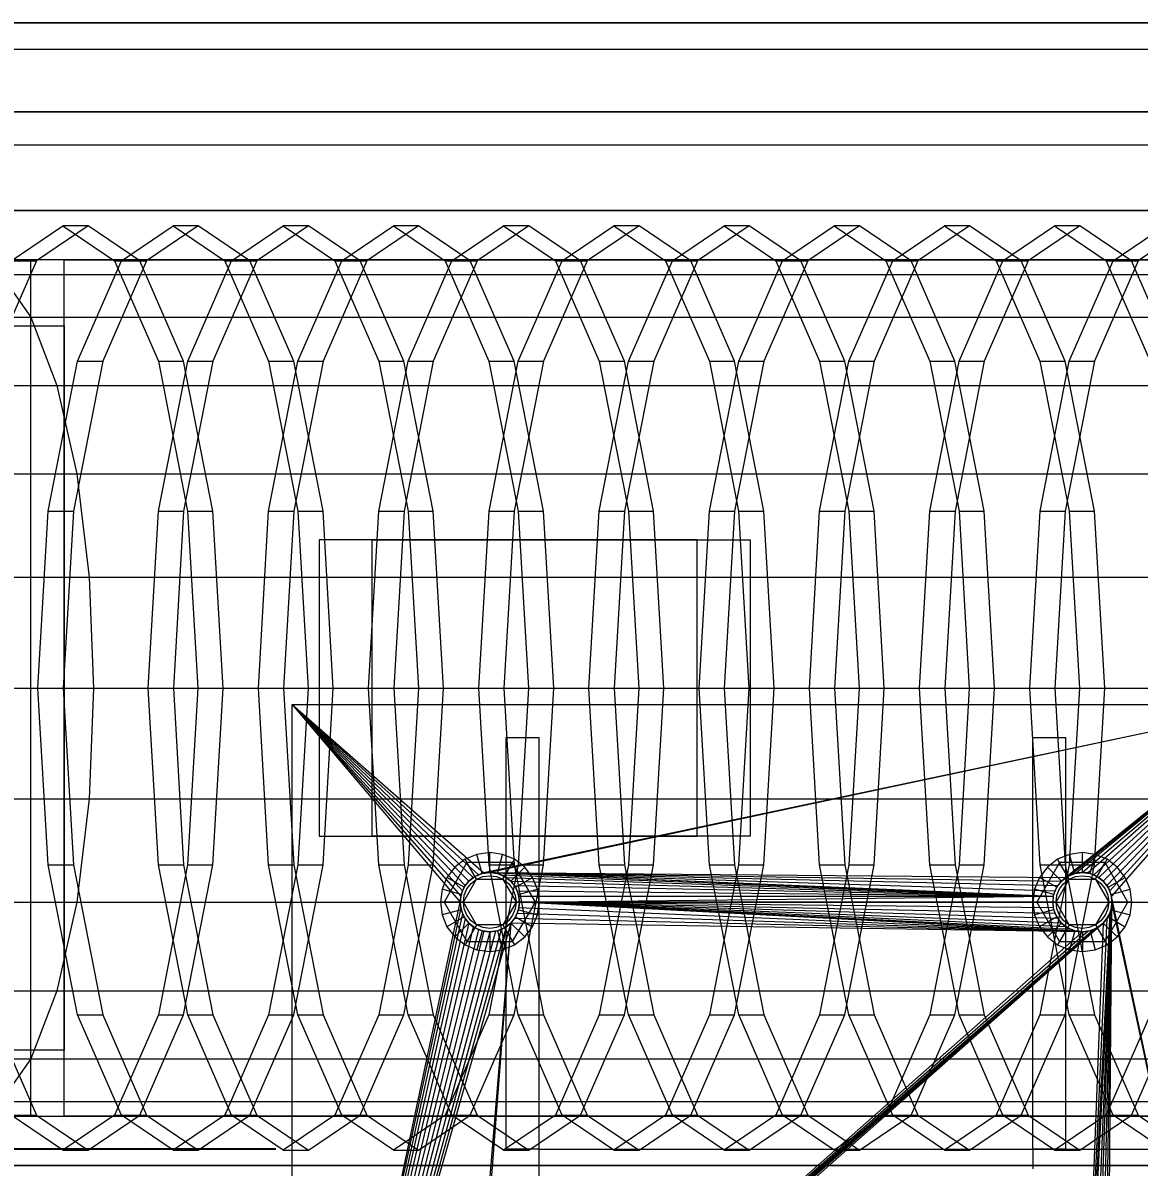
# Model space of a CAD drawing. Header units: millimetres. Extents: x -1970 to 34302, y -65268 to 6837.
# Drawn here: x 24471.4 to 24810.4, y -17515.5 to -17168 of the extents above; entities that cross this region are included whole.
import ezdxf

# ---------------------------------------------------------------- set-up
doc = ezdxf.new("R2010")
doc.units = ezdxf.units.MM
for name, color, linetype, lineweight in [('COTAS_O', 1, 'Continuous', 0), ('superior_briquetadora', 7, 'Continuous', 0), ('superior_C02', 7, 'Continuous', 0)]:
    doc.layers.add(name, color=color, linetype=linetype, lineweight=lineweight)
doc.dimstyles.new('R19_100', dxfattribs={"dimtxt": 250, "dimasz": 150, "dimexe": 150, "dimexo": 80, "dimgap": 100, "dimtad": 1, "dimtih": 1, "dimtoh": 1, "dimdsep": 46, "dimcen": 0.09, "dimadec": 0, "dimazin": 0, "dimtfac": 1, "dimtdec": 4, "dimtofl": 0, "dimtmove": 0, "dimatfit": 3, "dimfxl": 1, "dimtolj": 1, "dimtzin": 0, "dimarcsym": 0})

# ---------------------------------------------------------------- blocks, each defined once
blk = doc.blocks.new('*D31')
at = {"layer": 'COTAS_O', "color": 0, "lineweight": -2, "transparency": 16777216}
for p, q in [((24548.19, -17510), (23778.19, -17510)), ((23928.19, -19330), (23928.19, -17660)), ((24548.19, -19480), (23778.19, -19480))]:
    blk.add_line(p, q, dxfattribs=at)
at = {"layer": 'COTAS_O', "color": 0, "transparency": 16777216}
for points in [[(23903.19, -17660), (23953.19, -17660), (23928.19, -17510)], [(23903.19, -19330), (23953.19, -19330), (23928.19, -19480)]]:
    blk.add_solid(points, dxfattribs=at)
at = {"layer": 'Defpoints', "color": 0, "transparency": 16777216}
for p in [(23928.19, -17510), (24628.19, -17510), (24628.19, -19480)]:
    blk.add_point(p, dxfattribs=at)

msp = doc.modelspace()

# ---------------------------------------------------------------- linework, layer by layer
at = {"layer": 'superior_briquetadora'}
for p, q in [((24553.187, -17675), (24553.187, -17375)), ((24553.187, -17375), (24604.187, -17435)), ((24553.187, -17375), (24604.36, -17433.244)), ((24553.187, -17375), (24604.872, -17431.556)), ((24553.187, -17375), (24605.703, -17430)), ((24553.187, -17375), (24606.823, -17428.636)), ((24553.187, -17375), (24608.186, -17427.517)), ((24553.187, -17375), (24609.742, -17426.685)), ((24553.187, -17375), (24611.431, -17426.173)), ((24553.187, -17375), (24853.187, -17375)), ((24853.187, -17375), (24611.431, -17426.173)), ((24853.187, -17375), (24613.187, -17426)), ((24853.187, -17375), (24788.186, -17427.517)), ((24853.187, -17375), (24789.742, -17426.685)), ((24853.187, -17375), (24791.431, -17426.173)), ((24853.187, -17375), (24793.187, -17426)), ((24853.187, -17375), (24794.942, -17426.173)), ((24853.187, -17375), (24796.631, -17426.685)), ((24853.187, -17375), (24798.187, -17427.517)), ((24853.187, -17375), (24799.551, -17428.636)), ((24853.187, -17375), (24800.67, -17430)), ((24853.187, -17375), (24801.501, -17431.556)), ((24853.187, -17375), (24802.014, -17433.244)), ((24618.187, -17510), (24618.187, -17385)), ((24618.187, -17385), (24628.187, -17385)), ((24628.187, -17510), (24628.187, -17385)), ((24778.187, -17510), (24778.187, -17385)), ((24778.187, -17385), (24788.187, -17385)), ((24788.187, -17510), (24788.187, -17385)), ((24613.187, -17420), (24609.304, -17420.511)), ((24617.069, -17420.511), (24613.187, -17420)), ((24613.187, -17426), (24613.187, -17420)), ((24793.187, -17420), (24789.304, -17420.511)), ((24797.069, -17420.511), (24793.187, -17420)), ((24793.187, -17426), (24793.187, -17420)), ((24606.262, -17423.006), (24599.337, -17435)), ((24605.687, -17422.01), (24602.58, -17424.393)), ((24609.304, -17420.511), (24605.687, -17422.01)), ((24608.687, -17427.206), (24605.687, -17422.01)), ((24620.112, -17423.006), (24606.262, -17423.006)), ((24609.187, -17428.072), (24606.262, -17423.006)), ((24610.857, -17426.307), (24609.304, -17420.511)), ((24615.516, -17426.307), (24617.069, -17420.511)), ((24620.687, -17422.01), (24617.069, -17420.511)), ((24617.187, -17428.072), (24620.112, -17423.006)), ((24617.687, -17427.206), (24620.687, -17422.01)), ((24627.037, -17435), (24620.112, -17423.006)), ((24623.793, -17424.393), (24620.687, -17422.01)), ((24786.262, -17423.006), (24779.337, -17435)), ((24785.687, -17422.01), (24782.58, -17424.393)), ((24789.304, -17420.511), (24785.687, -17422.01)), ((24788.687, -17427.206), (24785.687, -17422.01)), ((24800.112, -17423.006), (24786.262, -17423.006)), ((24789.187, -17428.072), (24786.262, -17423.006)), ((24790.857, -17426.307), (24789.304, -17420.511)), ((24795.516, -17426.307), (24797.069, -17420.511)), ((24800.687, -17422.01), (24797.069, -17420.511)), ((24797.187, -17428.072), (24800.112, -17423.006)), ((24797.687, -17427.206), (24800.687, -17422.01)), ((24807.037, -17435), (24800.112, -17423.006)), ((24803.793, -17424.393), (24800.687, -17422.01)), ((24602.58, -17424.393), (24600.196, -17427.5)), ((24606.823, -17428.636), (24602.58, -17424.393)), ((24609.742, -17426.685), (24608.186, -17427.517)), ((24608.687, -17427.206), (24610.857, -17426.307)), ((24611.431, -17426.173), (24609.742, -17426.685)), ((24610.857, -17426.307), (24613.187, -17426)), ((24611.116, -17427.273), (24613.187, -17427)), ((24613.187, -17426), (24611.431, -17426.173)), ((24614.942, -17426.173), (24613.187, -17426)), ((24613.187, -17426), (24784.36, -17433.244)), ((24613.187, -17426), (24784.872, -17431.556)), ((24613.187, -17426), (24785.703, -17430)), ((24613.187, -17426), (24786.823, -17428.636)), ((24613.187, -17426), (24788.186, -17427.517)), ((24613.187, -17426), (24615.516, -17426.307)), ((24613.187, -17427), (24615.257, -17427.273)), ((24616.631, -17426.685), (24614.942, -17426.173)), ((24614.942, -17426.173), (24784.36, -17433.244)), ((24615.516, -17426.307), (24617.687, -17427.206)), ((24618.187, -17427.517), (24616.631, -17426.685)), ((24616.631, -17426.685), (24784.36, -17433.244)), ((24619.551, -17428.636), (24623.793, -17424.393)), ((24626.177, -17427.5), (24623.793, -17424.393)), ((24782.58, -17424.393), (24780.196, -17427.5)), ((24786.823, -17428.636), (24782.58, -17424.393)), ((24789.742, -17426.685), (24788.186, -17427.517)), ((24788.687, -17427.206), (24790.857, -17426.307)), ((24791.431, -17426.173), (24789.742, -17426.685)), ((24790.857, -17426.307), (24793.187, -17426)), ((24791.116, -17427.273), (24793.187, -17427)), ((24793.187, -17426), (24791.431, -17426.173)), ((24794.942, -17426.173), (24793.187, -17426)), ((24793.187, -17426), (24795.516, -17426.307)), ((24793.187, -17427), (24795.257, -17427.273)), ((24796.631, -17426.685), (24794.942, -17426.173)), ((24795.516, -17426.307), (24797.687, -17427.206)), ((24798.187, -17427.517), (24796.631, -17426.685)), ((24799.551, -17428.636), (24803.793, -17424.393)), ((24806.177, -17427.5), (24803.793, -17424.393)), ((24600.196, -17427.5), (24598.698, -17431.118)), ((24605.392, -17430.5), (24600.196, -17427.5)), ((24604.493, -17432.671), (24605.392, -17430.5)), ((24605.703, -17430), (24604.872, -17431.556)), ((24605.187, -17435), (24609.187, -17428.072)), ((24605.392, -17430.5), (24606.823, -17428.636)), ((24606.823, -17428.636), (24605.703, -17430)), ((24606.258, -17431), (24607.53, -17429.343)), ((24606.823, -17428.636), (24608.687, -17427.206)), ((24608.186, -17427.517), (24606.823, -17428.636)), ((24607.53, -17429.343), (24609.187, -17428.072)), ((24609.187, -17428.072), (24611.116, -17427.273)), ((24609.187, -17428.072), (24617.187, -17428.072)), ((24615.257, -17427.273), (24617.187, -17428.072)), ((24617.187, -17428.072), (24618.843, -17429.343)), ((24617.187, -17428.072), (24621.187, -17435)), ((24617.687, -17427.206), (24619.551, -17428.636)), ((24619.551, -17428.636), (24618.187, -17427.517)), ((24618.187, -17427.517), (24784.36, -17433.244)), ((24618.843, -17429.343), (24620.115, -17431)), ((24620.67, -17430), (24619.551, -17428.636)), ((24619.551, -17428.636), (24784.36, -17433.244)), ((24619.551, -17428.636), (24620.981, -17430.5)), ((24621.501, -17431.556), (24620.67, -17430)), ((24620.67, -17430), (24784.36, -17433.244)), ((24620.981, -17430.5), (24626.177, -17427.5)), ((24620.981, -17430.5), (24621.88, -17432.671)), ((24627.675, -17431.118), (24626.177, -17427.5)), ((24780.196, -17427.5), (24778.698, -17431.118)), ((24785.392, -17430.5), (24780.196, -17427.5)), ((24784.493, -17432.671), (24785.392, -17430.5)), ((24785.703, -17430), (24784.872, -17431.556)), ((24785.187, -17435), (24789.187, -17428.072)), ((24785.392, -17430.5), (24786.823, -17428.636)), ((24786.823, -17428.636), (24785.703, -17430)), ((24786.258, -17431), (24787.53, -17429.343)), ((24786.823, -17428.636), (24788.687, -17427.206)), ((24788.186, -17427.517), (24786.823, -17428.636)), ((24787.53, -17429.343), (24789.187, -17428.072)), ((24789.187, -17428.072), (24791.116, -17427.273)), ((24789.187, -17428.072), (24797.187, -17428.072)), ((24795.257, -17427.273), (24797.187, -17428.072)), ((24797.187, -17428.072), (24798.843, -17429.343)), ((24797.187, -17428.072), (24801.187, -17435)), ((24797.687, -17427.206), (24799.551, -17428.636)), ((24799.551, -17428.636), (24798.187, -17427.517)), ((24798.843, -17429.343), (24800.115, -17431)), ((24800.67, -17430), (24799.551, -17428.636)), ((24799.551, -17428.636), (24800.981, -17430.5)), ((24801.501, -17431.556), (24800.67, -17430)), ((24800.981, -17430.5), (24806.177, -17427.5)), ((24800.981, -17430.5), (24801.88, -17432.671)), ((24807.675, -17431.118), (24806.177, -17427.5)), ((24598.698, -17431.118), (24598.187, -17435)), ((24604.493, -17432.671), (24598.698, -17431.118)), ((24604.187, -17435), (24604.493, -17432.671)), ((24604.36, -17433.244), (24604.187, -17435)), ((24604.872, -17431.556), (24604.36, -17433.244)), ((24605.187, -17435), (24605.459, -17432.929)), ((24605.459, -17432.929), (24606.258, -17431)), ((24620.115, -17431), (24620.914, -17432.929)), ((24620.914, -17432.929), (24621.187, -17435)), ((24622.014, -17433.244), (24621.501, -17431.556)), ((24621.501, -17431.556), (24784.36, -17433.244)), ((24621.88, -17432.671), (24627.675, -17431.118)), ((24621.88, -17432.671), (24622.187, -17435)), ((24622.187, -17435), (24622.014, -17433.244)), ((24622.014, -17433.244), (24784.36, -17433.244)), ((24622.187, -17435), (24784.36, -17433.244)), ((24628.187, -17435), (24627.675, -17431.118)), ((24778.698, -17431.118), (24778.187, -17435)), ((24784.493, -17432.671), (24778.698, -17431.118)), ((24784.187, -17435), (24784.493, -17432.671)), ((24784.36, -17433.244), (24784.187, -17435)), ((24784.872, -17431.556), (24784.36, -17433.244)), ((24785.187, -17435), (24785.459, -17432.929)), ((24785.459, -17432.929), (24786.258, -17431)), ((24800.115, -17431), (24800.914, -17432.929)), ((24800.914, -17432.929), (24801.187, -17435)), ((24802.014, -17433.244), (24801.501, -17431.556)), ((24801.88, -17432.671), (24807.675, -17431.118)), ((24801.88, -17432.671), (24802.187, -17435)), ((24853.187, -17675), (24802.014, -17433.244)), ((24802.187, -17435), (24802.014, -17433.244)), ((24808.187, -17435), (24807.675, -17431.118)), ((24553.187, -17675), (24604.187, -17435)), ((24604.36, -17436.756), (24553.187, -17675)), ((24604.187, -17435), (24598.187, -17435)), ((24598.187, -17435), (24598.698, -17438.882)), ((24604.493, -17437.329), (24598.698, -17438.882)), ((24605.187, -17435), (24599.337, -17435)), ((24599.337, -17435), (24606.262, -17446.994)), ((24604.187, -17435), (24604.36, -17436.756)), ((24604.493, -17437.329), (24604.187, -17435)), ((24604.36, -17436.756), (24604.872, -17438.444)), ((24605.392, -17439.5), (24604.493, -17437.329)), ((24605.459, -17437.071), (24605.187, -17435)), ((24609.187, -17441.928), (24605.187, -17435)), ((24606.258, -17439), (24605.459, -17437.071)), ((24621.187, -17435), (24617.187, -17441.928)), ((24620.112, -17446.994), (24627.037, -17435)), ((24620.914, -17437.071), (24620.115, -17439)), ((24621.187, -17435), (24620.914, -17437.071)), ((24621.88, -17437.329), (24620.981, -17439.5)), ((24627.037, -17435), (24621.187, -17435)), ((24621.501, -17438.444), (24622.014, -17436.756)), ((24622.187, -17435), (24621.88, -17437.329)), ((24621.88, -17437.329), (24627.675, -17438.882)), ((24622.014, -17436.756), (24622.187, -17435)), ((24793.187, -17444), (24622.014, -17436.756)), ((24784.187, -17435), (24622.187, -17435)), ((24784.36, -17436.756), (24622.187, -17435)), ((24784.872, -17438.444), (24622.187, -17435)), ((24785.703, -17440), (24622.187, -17435)), ((24786.823, -17441.364), (24622.187, -17435)), ((24788.186, -17442.483), (24622.187, -17435)), ((24789.742, -17443.315), (24622.187, -17435)), ((24791.431, -17443.827), (24622.187, -17435)), ((24793.187, -17444), (24622.187, -17435)), ((24628.187, -17435), (24622.187, -17435)), ((24627.675, -17438.882), (24628.187, -17435)), ((24784.187, -17435), (24778.187, -17435)), ((24778.187, -17435), (24778.698, -17438.882)), ((24784.493, -17437.329), (24778.698, -17438.882)), ((24785.187, -17435), (24779.337, -17435)), ((24779.337, -17435), (24786.262, -17446.994)), ((24784.187, -17435), (24784.36, -17436.756)), ((24784.493, -17437.329), (24784.187, -17435)), ((24784.36, -17436.756), (24784.872, -17438.444)), ((24785.392, -17439.5), (24784.493, -17437.329)), ((24785.459, -17437.071), (24785.187, -17435)), ((24789.187, -17441.928), (24785.187, -17435)), ((24786.258, -17439), (24785.459, -17437.071)), ((24802.187, -17435), (24793.187, -17606)), ((24802.014, -17436.756), (24793.187, -17606)), ((24802.187, -17435), (24794.942, -17606.173)), ((24796.631, -17606.685), (24802.187, -17435)), ((24801.187, -17435), (24797.187, -17441.928)), ((24798.187, -17607.517), (24802.187, -17435)), ((24799.551, -17608.636), (24802.187, -17435)), ((24800.112, -17446.994), (24807.037, -17435)), ((24800.914, -17437.071), (24800.115, -17439)), ((24800.67, -17610), (24802.187, -17435)), ((24801.187, -17435), (24800.914, -17437.071)), ((24801.88, -17437.329), (24800.981, -17439.5)), ((24807.037, -17435), (24801.187, -17435)), ((24801.501, -17438.444), (24802.014, -17436.756)), ((24802.187, -17435), (24801.88, -17437.329)), ((24801.88, -17437.329), (24807.675, -17438.882)), ((24802.014, -17436.756), (24802.187, -17435)), ((24853.187, -17675), (24802.187, -17435)), ((24808.187, -17435), (24802.187, -17435)), ((24807.675, -17438.882), (24808.187, -17435)), ((24604.872, -17438.444), (24553.187, -17675)), ((24605.703, -17440), (24553.187, -17675)), ((24598.698, -17438.882), (24600.196, -17442.5)), ((24605.392, -17439.5), (24600.196, -17442.5)), ((24604.872, -17438.444), (24605.703, -17440)), ((24606.823, -17441.364), (24605.392, -17439.5)), ((24605.703, -17440), (24606.823, -17441.364)), ((24607.53, -17440.657), (24606.258, -17439)), ((24609.187, -17441.928), (24607.53, -17440.657)), ((24618.843, -17440.657), (24617.187, -17441.928)), ((24620.115, -17439), (24618.843, -17440.657)), ((24620.981, -17439.5), (24619.551, -17441.364)), ((24619.551, -17441.364), (24620.67, -17440)), ((24620.67, -17440), (24621.501, -17438.444)), ((24793.187, -17444), (24620.67, -17440)), ((24620.981, -17439.5), (24626.177, -17442.5)), ((24793.187, -17444), (24621.501, -17438.444)), ((24626.177, -17442.5), (24627.675, -17438.882)), ((24778.698, -17438.882), (24780.196, -17442.5)), ((24785.392, -17439.5), (24780.196, -17442.5)), ((24784.872, -17438.444), (24785.703, -17440)), ((24786.823, -17441.364), (24785.392, -17439.5)), ((24785.703, -17440), (24786.823, -17441.364)), ((24787.53, -17440.657), (24786.258, -17439)), ((24789.187, -17441.928), (24787.53, -17440.657)), ((24801.501, -17438.444), (24793.187, -17606)), ((24800.67, -17440), (24793.187, -17606)), ((24798.843, -17440.657), (24797.187, -17441.928)), ((24800.115, -17439), (24798.843, -17440.657)), ((24800.981, -17439.5), (24799.551, -17441.364)), ((24799.551, -17441.364), (24800.67, -17440)), ((24800.67, -17440), (24801.501, -17438.444)), ((24800.981, -17439.5), (24806.177, -17442.5)), ((24806.177, -17442.5), (24807.675, -17438.882)), ((24606.823, -17441.364), (24553.187, -17675)), ((24619.551, -17441.364), (24553.187, -17675)), ((24608.186, -17442.483), (24553.187, -17675)), ((24618.187, -17442.483), (24553.187, -17675)), ((24609.742, -17443.315), (24553.187, -17675)), ((24616.631, -17443.315), (24553.187, -17675)), ((24611.431, -17443.827), (24553.187, -17675)), ((24614.942, -17443.827), (24553.187, -17675)), ((24613.187, -17444), (24553.187, -17675)), ((24600.196, -17442.5), (24602.58, -17445.607)), ((24606.823, -17441.364), (24602.58, -17445.607)), ((24608.687, -17442.794), (24605.687, -17447.99)), ((24619.551, -17441.364), (24605.703, -17610)), ((24609.187, -17441.928), (24606.262, -17446.994)), ((24606.823, -17441.364), (24608.186, -17442.483)), ((24619.551, -17441.364), (24606.823, -17608.636)), ((24799.551, -17441.364), (24606.823, -17608.636)), ((24608.687, -17442.794), (24606.823, -17441.364)), ((24798.187, -17442.483), (24606.823, -17608.636)), ((24796.631, -17443.315), (24606.823, -17608.636)), ((24794.942, -17443.827), (24606.823, -17608.636)), ((24793.187, -17444), (24606.823, -17608.636)), ((24799.551, -17441.364), (24608.186, -17607.517)), ((24608.186, -17442.483), (24609.742, -17443.315)), ((24610.857, -17443.693), (24608.687, -17442.794)), ((24611.116, -17442.727), (24609.187, -17441.928)), ((24617.187, -17441.928), (24609.187, -17441.928)), ((24610.857, -17443.693), (24609.304, -17449.489)), ((24799.551, -17441.364), (24609.742, -17606.685)), ((24609.742, -17443.315), (24611.431, -17443.827)), ((24613.187, -17444), (24610.857, -17443.693)), ((24613.187, -17443), (24611.116, -17442.727)), ((24799.551, -17441.364), (24611.431, -17606.173)), ((24611.431, -17443.827), (24613.187, -17444)), ((24799.551, -17441.364), (24613.187, -17606)), ((24615.257, -17442.727), (24613.187, -17443)), ((24615.516, -17443.693), (24613.187, -17444)), ((24613.187, -17444), (24614.942, -17443.827)), ((24613.187, -17444), (24613.187, -17450)), ((24614.942, -17443.827), (24616.631, -17443.315)), ((24617.187, -17441.928), (24615.257, -17442.727)), ((24617.687, -17442.794), (24615.516, -17443.693)), ((24615.516, -17443.693), (24617.069, -17449.489)), ((24616.631, -17443.315), (24618.187, -17442.483)), ((24617.187, -17441.928), (24620.112, -17446.994)), ((24619.551, -17441.364), (24617.687, -17442.794)), ((24617.687, -17442.794), (24620.687, -17447.99)), ((24618.187, -17442.483), (24619.551, -17441.364)), ((24793.187, -17444), (24619.551, -17441.364)), ((24619.551, -17441.364), (24623.793, -17445.607)), ((24623.793, -17445.607), (24626.177, -17442.5)), ((24780.196, -17442.5), (24782.58, -17445.607)), ((24786.823, -17441.364), (24782.58, -17445.607)), ((24788.687, -17442.794), (24785.687, -17447.99)), ((24789.187, -17441.928), (24786.262, -17446.994)), ((24786.823, -17441.364), (24788.186, -17442.483)), ((24788.687, -17442.794), (24786.823, -17441.364)), ((24788.186, -17442.483), (24789.742, -17443.315)), ((24790.857, -17443.693), (24788.687, -17442.794)), ((24791.116, -17442.727), (24789.187, -17441.928)), ((24797.187, -17441.928), (24789.187, -17441.928)), ((24790.857, -17443.693), (24789.304, -17449.489)), ((24789.742, -17443.315), (24791.431, -17443.827)), ((24793.187, -17444), (24790.857, -17443.693)), ((24793.187, -17443), (24791.116, -17442.727)), ((24791.431, -17443.827), (24793.187, -17444)), ((24799.551, -17441.364), (24793.187, -17606)), ((24795.257, -17442.727), (24793.187, -17443)), ((24795.516, -17443.693), (24793.187, -17444)), ((24793.187, -17444), (24794.942, -17443.827)), ((24793.187, -17444), (24793.187, -17450)), ((24794.942, -17443.827), (24796.631, -17443.315)), ((24797.187, -17441.928), (24795.257, -17442.727)), ((24797.687, -17442.794), (24795.516, -17443.693)), ((24795.516, -17443.693), (24797.069, -17449.489)), ((24796.631, -17443.315), (24798.187, -17442.483)), ((24797.187, -17441.928), (24800.112, -17446.994)), ((24799.551, -17441.364), (24797.687, -17442.794)), ((24797.687, -17442.794), (24800.687, -17447.99)), ((24798.187, -17442.483), (24799.551, -17441.364)), ((24799.551, -17441.364), (24803.793, -17445.607)), ((24803.793, -17445.607), (24806.177, -17442.5)), ((24602.58, -17445.607), (24605.687, -17447.99)), ((24606.262, -17446.994), (24620.112, -17446.994)), ((24620.687, -17447.99), (24623.793, -17445.607)), ((24782.58, -17445.607), (24785.687, -17447.99)), ((24786.262, -17446.994), (24800.112, -17446.994)), ((24800.687, -17447.99), (24803.793, -17445.607)), ((24605.687, -17447.99), (24609.304, -17449.489)), ((24609.304, -17449.489), (24613.187, -17450)), ((24613.187, -17450), (24617.069, -17449.489)), ((24617.069, -17449.489), (24620.687, -17447.99)), ((24785.687, -17447.99), (24789.304, -17449.489)), ((24789.304, -17449.489), (24793.187, -17450)), ((24793.187, -17450), (24797.069, -17449.489)), ((24797.069, -17449.489), (24800.687, -17447.99)), ((24628.187, -17510), (24618.187, -17510)), ((24628.187, -17516), (24628.187, -17510)), ((24628.187, -17510), (24778.187, -17510)), ((24628.187, -17660), (24628.187, -17510)), ((24628.187, -17510), (26828.187, -17510)), ((24778.187, -17510), (24778.187, -17516)), ((24788.187, -17510), (24778.187, -17510))]:
    msp.add_line(p, q, dxfattribs=at)
at = {"layer": 'superior_C02'}
for p, q in [((24350.102, -17168), (25349.096, -17168)), ((25367.278, -17168), (24368.284, -17168)), ((24350.102, -17176), (25349.096, -17176)), ((24368.284, -17176), (25367.278, -17176)), ((24351.24, -17195), (25345.183, -17195)), ((25345.94, -17195), (24351.997, -17195)), ((24361.859, -17195), (25362.723, -17195)), ((25363.004, -17195), (24362.14, -17195)), ((24351.24, -17205), (25345.183, -17205)), ((24351.997, -17205), (25345.94, -17205)), ((24361.859, -17205), (25362.723, -17205)), ((24362.14, -17205), (25363.004, -17205)), ((25000.346, -17225), (24273.53, -17225)), ((24276.453, -17225), (25003.269, -17225)), ((24467.814, -17240.287), (24483.517, -17229.6)), ((24491.168, -17229.6), (24475.465, -17240.287)), ((24483.517, -17229.6), (24499.22, -17240.287)), ((24491.168, -17229.6), (24483.517, -17229.6)), ((24506.871, -17240.287), (24491.168, -17229.6)), ((24501.286, -17240.287), (24516.989, -17229.6)), ((24524.64, -17229.6), (24508.937, -17240.287)), ((24516.989, -17229.6), (24532.692, -17240.287)), ((24524.64, -17229.6), (24516.989, -17229.6)), ((24540.343, -17240.287), (24524.64, -17229.6)), ((24534.758, -17240.287), (24550.461, -17229.6)), ((24558.112, -17229.6), (24542.408, -17240.287)), ((24550.461, -17229.6), (24566.164, -17240.287)), ((24558.112, -17229.6), (24550.461, -17229.6)), ((24573.815, -17240.287), (24558.112, -17229.6)), ((24568.23, -17240.287), (24583.933, -17229.6)), ((24591.583, -17229.6), (24575.88, -17240.287)), ((24583.933, -17229.6), (24599.636, -17240.287)), ((24591.583, -17229.6), (24583.933, -17229.6)), ((24607.286, -17240.287), (24591.583, -17229.6)), ((24601.701, -17240.287), (24617.404, -17229.6)), ((24625.055, -17229.6), (24609.352, -17240.287)), ((24617.404, -17229.6), (24633.108, -17240.287)), ((24625.055, -17229.6), (24617.404, -17229.6)), ((24640.758, -17240.287), (24625.055, -17229.6)), ((24635.173, -17240.287), (24650.876, -17229.6)), ((24658.527, -17229.6), (24642.824, -17240.287)), ((24650.876, -17229.6), (24666.579, -17240.287)), ((24658.527, -17229.6), (24650.876, -17229.6)), ((24674.23, -17240.287), (24658.527, -17229.6)), ((24668.645, -17240.287), (24684.348, -17229.6)), ((24691.999, -17229.6), (24676.296, -17240.287)), ((24684.348, -17229.6), (24700.051, -17240.287)), ((24691.999, -17229.6), (24684.348, -17229.6)), ((24707.702, -17240.287), (24691.999, -17229.6)), ((24702.117, -17240.287), (24717.82, -17229.6)), ((24725.471, -17229.6), (24709.767, -17240.287)), ((24717.82, -17229.6), (24733.523, -17240.287)), ((24725.471, -17229.6), (24717.82, -17229.6)), ((24741.174, -17240.287), (24725.471, -17229.6)), ((24735.589, -17240.287), (24751.292, -17229.6)), ((24758.942, -17229.6), (24743.239, -17240.287)), ((24751.292, -17229.6), (24766.995, -17240.287)), ((24758.942, -17229.6), (24751.292, -17229.6)), ((24774.645, -17240.287), (24758.942, -17229.6)), ((24769.06, -17240.287), (24784.763, -17229.6)), ((24792.414, -17229.6), (24776.711, -17240.287)), ((24784.763, -17229.6), (24800.467, -17240.287)), ((24792.414, -17229.6), (24784.763, -17229.6)), ((24808.117, -17240.287), (24792.414, -17229.6)), ((24802.532, -17240.287), (24818.235, -17229.6)), ((24825.886, -17229.6), (24810.183, -17240.287)), ((24913.869, -17240), (24454.827, -17240)), ((24475.465, -17240.287), (24462.152, -17270.722)), ((24467.814, -17240.287), (24475.465, -17240.287)), ((24970.99, -17240), (24473.695, -17240)), ((24473.695, -17240), (24473.695, -17500)), ((24483.924, -17240), (24473.695, -17240)), ((24483.924, -17500), (24483.924, -17240)), ((24483.924, -17240), (24981.22, -17240)), ((24487.974, -17270.722), (24501.286, -17240.287)), ((24508.937, -17240.287), (24495.624, -17270.722)), ((24499.22, -17240.287), (24512.533, -17270.722)), ((24499.22, -17240.287), (24506.871, -17240.287)), ((24501.286, -17240.287), (24508.937, -17240.287)), ((24520.183, -17270.722), (24506.871, -17240.287)), ((24521.445, -17270.722), (24534.758, -17240.287)), ((24542.408, -17240.287), (24529.096, -17270.722)), ((24532.692, -17240.287), (24546.005, -17270.722)), ((24532.692, -17240.287), (24540.343, -17240.287)), ((24534.758, -17240.287), (24542.408, -17240.287)), ((24553.655, -17270.722), (24540.343, -17240.287)), ((24554.917, -17270.722), (24568.23, -17240.287)), ((24575.88, -17240.287), (24562.568, -17270.722)), ((24566.164, -17240.287), (24579.476, -17270.722)), ((24566.164, -17240.287), (24573.815, -17240.287)), ((24568.23, -17240.287), (24575.88, -17240.287)), ((24587.127, -17270.722), (24573.815, -17240.287)), ((24588.389, -17270.722), (24601.701, -17240.287)), ((24609.352, -17240.287), (24596.04, -17270.722)), ((24599.636, -17240.287), (24612.948, -17270.722)), ((24599.636, -17240.287), (24607.286, -17240.287)), ((24601.701, -17240.287), (24609.352, -17240.287)), ((24620.599, -17270.722), (24607.286, -17240.287)), ((24621.861, -17270.722), (24635.173, -17240.287)), ((24642.824, -17240.287), (24629.511, -17270.722)), ((24633.108, -17240.287), (24646.42, -17270.722)), ((24633.108, -17240.287), (24640.758, -17240.287)), ((24635.173, -17240.287), (24642.824, -17240.287)), ((24654.071, -17270.722), (24640.758, -17240.287)), ((24655.333, -17270.722), (24668.645, -17240.287)), ((24676.296, -17240.287), (24662.983, -17270.722)), ((24666.579, -17240.287), (24679.892, -17270.722)), ((24666.579, -17240.287), (24674.23, -17240.287)), ((24668.645, -17240.287), (24676.296, -17240.287)), ((24687.542, -17270.722), (24674.23, -17240.287)), ((24688.804, -17270.722), (24702.117, -17240.287)), ((24709.767, -17240.287), (24696.455, -17270.722)), ((24700.051, -17240.287), (24713.364, -17270.722)), ((24700.051, -17240.287), (24707.702, -17240.287)), ((24702.117, -17240.287), (24709.767, -17240.287)), ((24721.014, -17270.722), (24707.702, -17240.287)), ((24722.276, -17270.722), (24735.589, -17240.287)), ((24743.239, -17240.287), (24729.927, -17270.722)), ((24733.523, -17240.287), (24746.835, -17270.722)), ((24733.523, -17240.287), (24741.174, -17240.287)), ((24735.589, -17240.287), (24743.239, -17240.287)), ((24754.486, -17270.722), (24741.174, -17240.287)), ((24755.748, -17270.722), (24769.06, -17240.287)), ((24776.711, -17240.287), (24763.399, -17270.722)), ((24766.995, -17240.287), (24780.307, -17270.722)), ((24766.995, -17240.287), (24774.645, -17240.287)), ((24769.06, -17240.287), (24776.711, -17240.287)), ((24787.958, -17270.722), (24774.645, -17240.287)), ((24789.22, -17270.722), (24802.532, -17240.287)), ((24810.183, -17240.287), (24796.87, -17270.722)), ((24800.467, -17240.287), (24813.779, -17270.722)), ((24800.467, -17240.287), (24808.117, -17240.287)), ((24802.532, -17240.287), (24810.183, -17240.287)), ((24821.43, -17270.722), (24808.117, -17240.287)), ((24444.993, -17244.43), (24904.035, -17244.43)), ((24464.661, -17244.43), (24473.824, -17257.417)), ((24464.661, -17244.43), (24923.703, -17244.43)), ((24292.657, -17260), (24483.924, -17260)), ((24435.83, -17257.417), (24894.872, -17257.417)), ((24465.804, -17260), (24483.924, -17260)), ((24473.824, -17257.417), (24481.693, -17278.076)), ((24473.824, -17257.417), (24932.866, -17257.417)), ((24483.924, -17260), (24483.924, -17480)), ((24479.079, -17316.271), (24487.974, -17270.722)), ((24495.624, -17270.722), (24486.729, -17316.271)), ((24487.974, -17270.722), (24495.624, -17270.722)), ((24512.533, -17270.722), (24521.428, -17316.271)), ((24512.533, -17270.722), (24520.183, -17270.722)), ((24512.55, -17316.271), (24521.445, -17270.722)), ((24529.078, -17316.271), (24520.183, -17270.722)), ((24529.096, -17270.722), (24520.201, -17316.271)), ((24521.445, -17270.722), (24529.096, -17270.722)), ((24546.005, -17270.722), (24554.9, -17316.271)), ((24546.005, -17270.722), (24553.655, -17270.722)), ((24546.022, -17316.271), (24554.917, -17270.722)), ((24562.55, -17316.271), (24553.655, -17270.722)), ((24562.568, -17270.722), (24553.673, -17316.271)), ((24554.917, -17270.722), (24562.568, -17270.722)), ((24579.476, -17270.722), (24588.371, -17316.271)), ((24579.476, -17270.722), (24587.127, -17270.722)), ((24579.494, -17316.271), (24588.389, -17270.722)), ((24596.022, -17316.271), (24587.127, -17270.722)), ((24596.04, -17270.722), (24587.145, -17316.271)), ((24588.389, -17270.722), (24596.04, -17270.722)), ((24612.948, -17270.722), (24621.843, -17316.271)), ((24612.948, -17270.722), (24620.599, -17270.722)), ((24612.966, -17316.271), (24621.861, -17270.722)), ((24629.494, -17316.271), (24620.599, -17270.722)), ((24629.511, -17270.722), (24620.616, -17316.271)), ((24621.861, -17270.722), (24629.511, -17270.722)), ((24646.42, -17270.722), (24655.315, -17316.271)), ((24646.42, -17270.722), (24654.071, -17270.722)), ((24646.438, -17316.271), (24655.333, -17270.722)), ((24662.966, -17316.271), (24654.071, -17270.722)), ((24662.983, -17270.722), (24654.088, -17316.271)), ((24655.333, -17270.722), (24662.983, -17270.722)), ((24679.892, -17270.722), (24688.787, -17316.271)), ((24679.892, -17270.722), (24687.542, -17270.722)), ((24679.909, -17316.271), (24688.804, -17270.722)), ((24696.437, -17316.271), (24687.542, -17270.722)), ((24696.455, -17270.722), (24687.56, -17316.271)), ((24688.804, -17270.722), (24696.455, -17270.722)), ((24713.364, -17270.722), (24722.259, -17316.271)), ((24713.364, -17270.722), (24721.014, -17270.722)), ((24713.381, -17316.271), (24722.276, -17270.722)), ((24729.909, -17316.271), (24721.014, -17270.722)), ((24729.927, -17270.722), (24721.032, -17316.271)), ((24722.276, -17270.722), (24729.927, -17270.722)), ((24746.835, -17270.722), (24755.73, -17316.271)), ((24746.835, -17270.722), (24754.486, -17270.722)), ((24746.853, -17316.271), (24755.748, -17270.722)), ((24763.381, -17316.271), (24754.486, -17270.722)), ((24763.399, -17270.722), (24754.504, -17316.271)), ((24755.748, -17270.722), (24763.399, -17270.722)), ((24780.307, -17270.722), (24789.202, -17316.271)), ((24780.307, -17270.722), (24787.958, -17270.722)), ((24780.325, -17316.271), (24789.22, -17270.722)), ((24796.853, -17316.271), (24787.958, -17270.722)), ((24796.87, -17270.722), (24787.975, -17316.271)), ((24789.22, -17270.722), (24796.87, -17270.722)), ((24427.961, -17278.076), (24887.003, -17278.076)), ((24481.693, -17278.076), (24487.731, -17305)), ((24481.693, -17278.076), (24940.735, -17278.076)), ((24421.923, -17305), (24880.965, -17305)), ((24487.731, -17305), (24491.527, -17336.354)), ((24487.731, -17305), (24946.773, -17305)), ((24475.955, -17370), (24479.079, -17316.271)), ((24479.079, -17316.271), (24486.729, -17316.271)), ((24486.729, -17316.271), (24483.606, -17370)), ((24509.427, -17370), (24512.55, -17316.271)), ((24512.55, -17316.271), (24520.201, -17316.271)), ((24520.201, -17316.271), (24517.077, -17370)), ((24521.428, -17316.271), (24524.551, -17370)), ((24521.428, -17316.271), (24529.078, -17316.271)), ((24532.202, -17370), (24529.078, -17316.271)), ((24542.899, -17370), (24546.022, -17316.271)), ((24546.022, -17316.271), (24553.673, -17316.271)), ((24553.673, -17316.271), (24550.549, -17370)), ((24554.9, -17316.271), (24558.023, -17370)), ((24554.9, -17316.271), (24562.55, -17316.271)), ((24565.674, -17370), (24562.55, -17316.271)), ((24576.37, -17370), (24579.494, -17316.271)), ((24579.494, -17316.271), (24587.145, -17316.271)), ((24587.145, -17316.271), (24584.021, -17370)), ((24588.371, -17316.271), (24591.495, -17370)), ((24588.371, -17316.271), (24596.022, -17316.271)), ((24599.146, -17370), (24596.022, -17316.271)), ((24609.842, -17370), (24612.966, -17316.271)), ((24612.966, -17316.271), (24620.616, -17316.271)), ((24620.616, -17316.271), (24617.493, -17370)), ((24621.843, -17316.271), (24624.967, -17370)), ((24621.843, -17316.271), (24629.494, -17316.271)), ((24632.617, -17370), (24629.494, -17316.271)), ((24643.314, -17370), (24646.438, -17316.271)), ((24646.438, -17316.271), (24654.088, -17316.271)), ((24654.088, -17316.271), (24650.965, -17370)), ((24655.315, -17316.271), (24658.439, -17370)), ((24655.315, -17316.271), (24662.966, -17316.271)), ((24666.089, -17370), (24662.966, -17316.271)), ((24676.786, -17370), (24679.909, -17316.271)), ((24679.909, -17316.271), (24687.56, -17316.271)), ((24687.56, -17316.271), (24684.436, -17370)), ((24688.787, -17316.271), (24691.91, -17370)), ((24688.787, -17316.271), (24696.437, -17316.271)), ((24699.561, -17370), (24696.437, -17316.271)), ((24710.258, -17370), (24713.381, -17316.271)), ((24713.381, -17316.271), (24721.032, -17316.271)), ((24721.032, -17316.271), (24717.908, -17370)), ((24722.259, -17316.271), (24725.382, -17370)), ((24722.259, -17316.271), (24729.909, -17316.271)), ((24733.033, -17370), (24729.909, -17316.271)), ((24743.729, -17370), (24746.853, -17316.271)), ((24746.853, -17316.271), (24754.504, -17316.271)), ((24754.504, -17316.271), (24751.38, -17370)), ((24755.73, -17316.271), (24758.854, -17370)), ((24755.73, -17316.271), (24763.381, -17316.271)), ((24766.505, -17370), (24763.381, -17316.271)), ((24777.201, -17370), (24780.325, -17316.271)), ((24780.325, -17316.271), (24787.975, -17316.271)), ((24787.975, -17316.271), (24784.852, -17370)), ((24789.202, -17316.271), (24792.326, -17370)), ((24789.202, -17316.271), (24796.853, -17316.271)), ((24799.976, -17370), (24796.853, -17316.271)), ((24676.183, -17325), (24561.423, -17325)), ((24561.423, -17325), (24561.423, -17415)), ((24577.497, -17325), (24561.423, -17325)), ((24577.497, -17415), (24577.497, -17325)), ((24577.497, -17325), (24692.258, -17325)), ((24676.183, -17415), (24676.183, -17325)), ((24676.183, -17325), (24692.258, -17325)), ((24692.258, -17325), (24692.258, -17415)), ((24418.127, -17336.354), (24877.169, -17336.354)), ((24491.527, -17336.354), (24492.822, -17370)), ((24491.527, -17336.354), (24950.569, -17336.354)), ((24416.833, -17370), (24875.874, -17370)), ((24479.079, -17423.729), (24475.955, -17370)), ((24475.955, -17370), (24483.606, -17370)), ((24483.606, -17370), (24486.729, -17423.729)), ((24492.822, -17370), (24491.527, -17403.646)), ((24492.822, -17370), (24951.864, -17370)), ((24512.55, -17423.729), (24509.427, -17370)), ((24509.427, -17370), (24517.077, -17370)), ((24517.077, -17370), (24520.201, -17423.729)), ((24524.551, -17370), (24521.428, -17423.729)), ((24524.551, -17370), (24532.202, -17370)), ((24529.078, -17423.729), (24532.202, -17370)), ((24546.022, -17423.729), (24542.899, -17370)), ((24542.899, -17370), (24550.549, -17370)), ((24550.549, -17370), (24553.673, -17423.729)), ((24558.023, -17370), (24554.9, -17423.729)), ((24558.023, -17370), (24565.674, -17370)), ((24562.55, -17423.729), (24565.674, -17370)), ((24579.494, -17423.729), (24576.37, -17370)), ((24576.37, -17370), (24584.021, -17370)), ((24584.021, -17370), (24587.145, -17423.729)), ((24591.495, -17370), (24588.371, -17423.729)), ((24591.495, -17370), (24599.146, -17370)), ((24596.022, -17423.729), (24599.146, -17370)), ((24612.966, -17423.729), (24609.842, -17370)), ((24609.842, -17370), (24617.493, -17370)), ((24617.493, -17370), (24620.616, -17423.729)), ((24624.967, -17370), (24621.843, -17423.729)), ((24624.967, -17370), (24632.617, -17370)), ((24629.494, -17423.729), (24632.617, -17370)), ((24646.438, -17423.729), (24643.314, -17370)), ((24643.314, -17370), (24650.965, -17370)), ((24650.965, -17370), (24654.088, -17423.729)), ((24658.439, -17370), (24655.315, -17423.729)), ((24658.439, -17370), (24666.089, -17370)), ((24662.966, -17423.729), (24666.089, -17370)), ((24679.909, -17423.729), (24676.786, -17370)), ((24676.786, -17370), (24684.436, -17370)), ((24684.436, -17370), (24687.56, -17423.729)), ((24691.91, -17370), (24688.787, -17423.729)), ((24691.91, -17370), (24699.561, -17370)), ((24696.437, -17423.729), (24699.561, -17370)), ((24713.381, -17423.729), (24710.258, -17370)), ((24710.258, -17370), (24717.908, -17370)), ((24717.908, -17370), (24721.032, -17423.729)), ((24725.382, -17370), (24722.259, -17423.729)), ((24725.382, -17370), (24733.033, -17370)), ((24729.909, -17423.729), (24733.033, -17370)), ((24746.853, -17423.729), (24743.729, -17370)), ((24743.729, -17370), (24751.38, -17370)), ((24751.38, -17370), (24754.504, -17423.729)), ((24758.854, -17370), (24755.73, -17423.729)), ((24758.854, -17370), (24766.505, -17370)), ((24763.381, -17423.729), (24766.505, -17370)), ((24780.325, -17423.729), (24777.201, -17370)), ((24777.201, -17370), (24784.852, -17370)), ((24784.852, -17370), (24787.975, -17423.729)), ((24792.326, -17370), (24789.202, -17423.729)), ((24792.326, -17370), (24799.976, -17370)), ((24796.853, -17423.729), (24799.976, -17370)), ((24418.127, -17403.646), (24877.169, -17403.646)), ((24491.527, -17403.646), (24487.731, -17435)), ((24491.527, -17403.646), (24950.569, -17403.646)), ((24561.423, -17415), (24676.183, -17415)), ((24561.423, -17415), (24577.497, -17415)), ((24692.258, -17415), (24577.497, -17415)), ((24692.258, -17415), (24676.183, -17415)), ((24487.974, -17469.278), (24479.079, -17423.729)), ((24479.079, -17423.729), (24486.729, -17423.729)), ((24486.729, -17423.729), (24495.624, -17469.278)), ((24521.428, -17423.729), (24512.533, -17469.278)), ((24521.445, -17469.278), (24512.55, -17423.729)), ((24512.55, -17423.729), (24520.201, -17423.729)), ((24520.183, -17469.278), (24529.078, -17423.729)), ((24520.201, -17423.729), (24529.096, -17469.278)), ((24521.428, -17423.729), (24529.078, -17423.729)), ((24554.9, -17423.729), (24546.005, -17469.278)), ((24554.917, -17469.278), (24546.022, -17423.729)), ((24546.022, -17423.729), (24553.673, -17423.729)), ((24553.655, -17469.278), (24562.55, -17423.729)), ((24553.673, -17423.729), (24562.568, -17469.278)), ((24554.9, -17423.729), (24562.55, -17423.729)), ((24588.371, -17423.729), (24579.476, -17469.278)), ((24588.389, -17469.278), (24579.494, -17423.729)), ((24579.494, -17423.729), (24587.145, -17423.729)), ((24587.127, -17469.278), (24596.022, -17423.729)), ((24587.145, -17423.729), (24596.04, -17469.278)), ((24588.371, -17423.729), (24596.022, -17423.729)), ((24621.843, -17423.729), (24612.948, -17469.278)), ((24621.861, -17469.278), (24612.966, -17423.729)), ((24612.966, -17423.729), (24620.616, -17423.729)), ((24620.599, -17469.278), (24629.494, -17423.729)), ((24620.616, -17423.729), (24629.511, -17469.278)), ((24621.843, -17423.729), (24629.494, -17423.729)), ((24655.315, -17423.729), (24646.42, -17469.278)), ((24655.333, -17469.278), (24646.438, -17423.729)), ((24646.438, -17423.729), (24654.088, -17423.729)), ((24654.071, -17469.278), (24662.966, -17423.729)), ((24654.088, -17423.729), (24662.983, -17469.278)), ((24655.315, -17423.729), (24662.966, -17423.729)), ((24688.787, -17423.729), (24679.892, -17469.278)), ((24688.804, -17469.278), (24679.909, -17423.729)), ((24679.909, -17423.729), (24687.56, -17423.729)), ((24687.542, -17469.278), (24696.437, -17423.729)), ((24687.56, -17423.729), (24696.455, -17469.278)), ((24688.787, -17423.729), (24696.437, -17423.729)), ((24722.259, -17423.729), (24713.364, -17469.278)), ((24722.276, -17469.278), (24713.381, -17423.729)), ((24713.381, -17423.729), (24721.032, -17423.729)), ((24721.014, -17469.278), (24729.909, -17423.729)), ((24721.032, -17423.729), (24729.927, -17469.278)), ((24722.259, -17423.729), (24729.909, -17423.729)), ((24755.73, -17423.729), (24746.835, -17469.278)), ((24755.748, -17469.278), (24746.853, -17423.729)), ((24746.853, -17423.729), (24754.504, -17423.729)), ((24754.486, -17469.278), (24763.381, -17423.729)), ((24754.504, -17423.729), (24763.399, -17469.278)), ((24755.73, -17423.729), (24763.381, -17423.729)), ((24789.202, -17423.729), (24780.307, -17469.278)), ((24789.22, -17469.278), (24780.325, -17423.729)), ((24780.325, -17423.729), (24787.975, -17423.729)), ((24787.958, -17469.278), (24796.853, -17423.729)), ((24787.975, -17423.729), (24796.87, -17469.278)), ((24789.202, -17423.729), (24796.853, -17423.729)), ((24421.923, -17435), (24880.965, -17435)), ((24487.731, -17435), (24481.693, -17461.924)), ((24487.731, -17435), (24946.773, -17435)), ((24427.961, -17461.924), (24887.003, -17461.924)), ((24481.693, -17461.924), (24473.824, -17482.583)), ((24481.693, -17461.924), (24940.735, -17461.924)), ((24462.152, -17469.278), (24475.465, -17499.713)), ((24501.286, -17499.713), (24487.974, -17469.278)), ((24487.974, -17469.278), (24495.624, -17469.278)), ((24495.624, -17469.278), (24508.937, -17499.713)), ((24512.533, -17469.278), (24499.22, -17499.713)), ((24506.871, -17499.713), (24520.183, -17469.278)), ((24512.533, -17469.278), (24520.183, -17469.278)), ((24534.758, -17499.713), (24521.445, -17469.278)), ((24521.445, -17469.278), (24529.096, -17469.278)), ((24529.096, -17469.278), (24542.408, -17499.713)), ((24546.005, -17469.278), (24532.692, -17499.713)), ((24540.343, -17499.713), (24553.655, -17469.278)), ((24546.005, -17469.278), (24553.655, -17469.278)), ((24568.23, -17499.713), (24554.917, -17469.278)), ((24554.917, -17469.278), (24562.568, -17469.278)), ((24562.568, -17469.278), (24575.88, -17499.713)), ((24579.476, -17469.278), (24566.164, -17499.713)), ((24573.815, -17499.713), (24587.127, -17469.278)), ((24579.476, -17469.278), (24587.127, -17469.278)), ((24601.701, -17499.713), (24588.389, -17469.278)), ((24588.389, -17469.278), (24596.04, -17469.278)), ((24596.04, -17469.278), (24609.352, -17499.713)), ((24612.948, -17469.278), (24599.636, -17499.713)), ((24607.286, -17499.713), (24620.599, -17469.278)), ((24612.948, -17469.278), (24620.599, -17469.278)), ((24635.173, -17499.713), (24621.861, -17469.278)), ((24621.861, -17469.278), (24629.511, -17469.278)), ((24629.511, -17469.278), (24642.824, -17499.713)), ((24646.42, -17469.278), (24633.108, -17499.713)), ((24640.758, -17499.713), (24654.071, -17469.278)), ((24646.42, -17469.278), (24654.071, -17469.278)), ((24668.645, -17499.713), (24655.333, -17469.278)), ((24655.333, -17469.278), (24662.983, -17469.278)), ((24662.983, -17469.278), (24676.296, -17499.713)), ((24679.892, -17469.278), (24666.579, -17499.713)), ((24674.23, -17499.713), (24687.542, -17469.278)), ((24679.892, -17469.278), (24687.542, -17469.278)), ((24702.117, -17499.713), (24688.804, -17469.278)), ((24688.804, -17469.278), (24696.455, -17469.278)), ((24696.455, -17469.278), (24709.767, -17499.713)), ((24713.364, -17469.278), (24700.051, -17499.713)), ((24707.702, -17499.713), (24721.014, -17469.278)), ((24713.364, -17469.278), (24721.014, -17469.278)), ((24735.589, -17499.713), (24722.276, -17469.278)), ((24722.276, -17469.278), (24729.927, -17469.278)), ((24729.927, -17469.278), (24743.239, -17499.713)), ((24746.835, -17469.278), (24733.523, -17499.713)), ((24741.174, -17499.713), (24754.486, -17469.278)), ((24746.835, -17469.278), (24754.486, -17469.278)), ((24769.06, -17499.713), (24755.748, -17469.278)), ((24755.748, -17469.278), (24763.399, -17469.278)), ((24763.399, -17469.278), (24776.711, -17499.713)), ((24780.307, -17469.278), (24766.995, -17499.713)), ((24774.645, -17499.713), (24787.958, -17469.278)), ((24780.307, -17469.278), (24787.958, -17469.278)), ((24802.532, -17499.713), (24789.22, -17469.278)), ((24789.22, -17469.278), (24796.87, -17469.278)), ((24796.87, -17469.278), (24810.183, -17499.713)), ((24813.779, -17469.278), (24800.467, -17499.713)), ((24808.117, -17499.713), (24821.43, -17469.278)), ((24483.924, -17480), (24292.657, -17480)), ((24435.83, -17482.583), (24894.872, -17482.583)), ((24473.824, -17482.583), (24464.661, -17495.57)), ((24483.924, -17480), (24465.804, -17480)), ((24473.824, -17482.583), (24932.866, -17482.583)), ((24444.993, -17495.57), (24904.035, -17495.57)), ((24464.661, -17495.57), (24923.703, -17495.57)), ((24454.827, -17500), (24913.869, -17500)), ((24483.517, -17510.4), (24467.814, -17499.713)), ((24467.814, -17499.713), (24475.465, -17499.713)), ((24473.695, -17500), (24970.99, -17500)), ((24473.695, -17500), (24483.924, -17500)), ((24475.465, -17499.713), (24491.168, -17510.4)), ((24499.22, -17499.713), (24483.517, -17510.4)), ((24981.22, -17500), (24483.924, -17500)), ((24491.168, -17510.4), (24506.871, -17499.713)), ((24499.22, -17499.713), (24506.871, -17499.713)), ((24516.989, -17510.4), (24501.286, -17499.713)), ((24501.286, -17499.713), (24508.937, -17499.713)), ((24508.937, -17499.713), (24524.64, -17510.4)), ((24532.692, -17499.713), (24516.989, -17510.4)), ((24524.64, -17510.4), (24540.343, -17499.713)), ((24532.692, -17499.713), (24540.343, -17499.713)), ((24550.461, -17510.4), (24534.758, -17499.713)), ((24534.758, -17499.713), (24542.408, -17499.713)), ((24542.408, -17499.713), (24558.112, -17510.4)), ((24566.164, -17499.713), (24550.461, -17510.4)), ((24558.112, -17510.4), (24573.815, -17499.713)), ((24566.164, -17499.713), (24573.815, -17499.713)), ((24583.933, -17510.4), (24568.23, -17499.713)), ((24568.23, -17499.713), (24575.88, -17499.713)), ((24575.88, -17499.713), (24591.583, -17510.4)), ((24599.636, -17499.713), (24583.933, -17510.4)), ((24591.583, -17510.4), (24607.286, -17499.713)), ((24599.636, -17499.713), (24607.286, -17499.713)), ((24617.404, -17510.4), (24601.701, -17499.713)), ((24601.701, -17499.713), (24609.352, -17499.713)), ((24609.352, -17499.713), (24625.055, -17510.4)), ((24633.108, -17499.713), (24617.404, -17510.4)), ((24625.055, -17510.4), (24640.758, -17499.713)), ((24633.108, -17499.713), (24640.758, -17499.713)), ((24650.876, -17510.4), (24635.173, -17499.713)), ((24635.173, -17499.713), (24642.824, -17499.713)), ((24642.824, -17499.713), (24658.527, -17510.4)), ((24666.579, -17499.713), (24650.876, -17510.4)), ((24658.527, -17510.4), (24674.23, -17499.713)), ((24666.579, -17499.713), (24674.23, -17499.713)), ((24684.348, -17510.4), (24668.645, -17499.713)), ((24668.645, -17499.713), (24676.296, -17499.713)), ((24676.296, -17499.713), (24691.999, -17510.4)), ((24700.051, -17499.713), (24684.348, -17510.4)), ((24691.999, -17510.4), (24707.702, -17499.713)), ((24700.051, -17499.713), (24707.702, -17499.713)), ((24717.82, -17510.4), (24702.117, -17499.713)), ((24702.117, -17499.713), (24709.767, -17499.713)), ((24709.767, -17499.713), (24725.471, -17510.4)), ((24733.523, -17499.713), (24717.82, -17510.4)), ((24725.471, -17510.4), (24741.174, -17499.713)), ((24733.523, -17499.713), (24741.174, -17499.713)), ((24751.292, -17510.4), (24735.589, -17499.713)), ((24735.589, -17499.713), (24743.239, -17499.713)), ((24743.239, -17499.713), (24758.942, -17510.4)), ((24766.995, -17499.713), (24751.292, -17510.4)), ((24758.942, -17510.4), (24774.645, -17499.713)), ((24766.995, -17499.713), (24774.645, -17499.713)), ((24784.763, -17510.4), (24769.06, -17499.713)), ((24769.06, -17499.713), (24776.711, -17499.713)), ((24776.711, -17499.713), (24792.414, -17510.4)), ((24800.467, -17499.713), (24784.763, -17510.4)), ((24792.414, -17510.4), (24808.117, -17499.713)), ((24800.467, -17499.713), (24808.117, -17499.713)), ((24818.235, -17510.4), (24802.532, -17499.713)), ((24802.532, -17499.713), (24810.183, -17499.713)), ((24810.183, -17499.713), (24825.886, -17510.4)), ((24483.517, -17510.4), (24491.168, -17510.4)), ((24516.989, -17510.4), (24524.64, -17510.4)), ((24550.461, -17510.4), (24558.112, -17510.4)), ((24583.933, -17510.4), (24591.583, -17510.4)), ((24617.404, -17510.4), (24625.055, -17510.4)), ((24650.876, -17510.4), (24658.527, -17510.4)), ((24684.348, -17510.4), (24691.999, -17510.4)), ((24717.82, -17510.4), (24725.471, -17510.4)), ((24751.292, -17510.4), (24758.942, -17510.4)), ((24784.763, -17510.4), (24792.414, -17510.4)), ((24273.53, -17515), (25000.346, -17515)), ((25003.269, -17515), (24276.453, -17515))]:
    msp.add_line(p, q, dxfattribs=at)

# ---------------------------------------------------------------- dimensions: what is measured, and where the dimension line sits
at = {"layer": 'COTAS_O'}
dim = msp.add_aligned_dim(p1=(24628.187, -19480), p2=(24628.187, -17510), distance=700, text='<> O', dimstyle='R19_100', dxfattribs=at)
dim.commit()
dim.dimension.update_dxf_attribs({"geometry": '*D31', "text_midpoint": (23928.187, -18495)})

doc.saveas('drawing.dxf')
